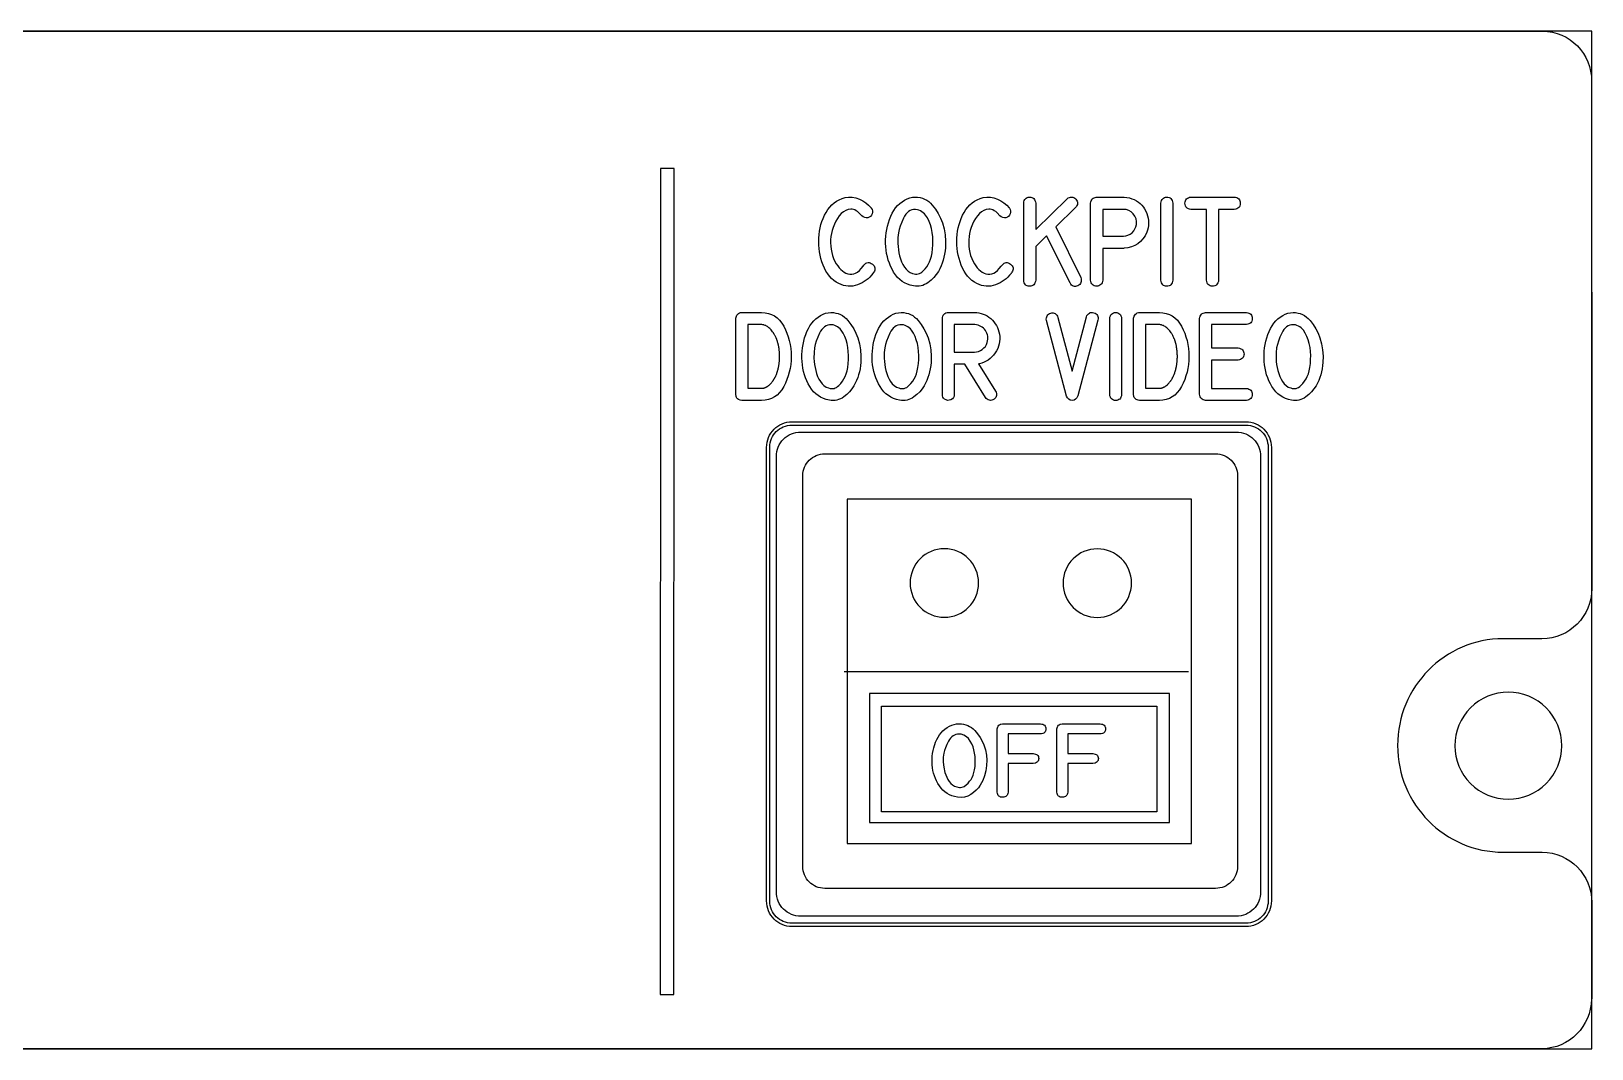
# Model space of a CAD drawing. Extents: x 214 to 359, y 623 to 671.
# Drawn here: x 286.9 to 359.4, y 623.4 to 670.7 of the extents above; entities that cross this region are included whole.
import ezdxf

# ---------------------------------------------------------------- set-up
doc = ezdxf.new("R2010")
doc.units = 0
for name, color, linetype in [('_BACKPANEL', 5, 'CONTINUOUS'), ('_ENGRAVING', 105, 'CONTINUOUS'), ('_LABELS', 30, 'CONTINUOUS'), ('_TOPLAYER', 1, 'CONTINUOUS')]:
    doc.layers.add(name, color=color, linetype=linetype)

msp = doc.modelspace()

# ---------------------------------------------------------------- linework, layer by layer
at = {"layer": '_BACKPANEL'}
for points in [[(214.375, 670.7), (214.375, 665.972), (214.375, 656.515), (214.375, 637.602), (214.375, 632.874), (214.375, 623.417), (359.375, 623.417), (359.375, 632.874), (359.375, 637.602), (359.375, 656.515), (359.375, 665.972), (359.375, 670.7)], [(322.215, 652.401), (343.311, 652.401), (343.416, 652.395), (343.518, 652.38), (343.617, 652.355), (343.711, 652.32), (343.801, 652.277), (343.886, 652.226), (343.965, 652.167), (344.038, 652.1), (344.104, 652.027), (344.163, 651.948), (344.214, 651.864), (344.258, 651.774), (344.292, 651.679), (344.317, 651.581), (344.333, 651.479), (344.338, 651.373), (344.338, 630.278), (344.333, 630.173), (344.317, 630.071), (344.292, 629.972), (344.258, 629.877), (344.214, 629.788), (344.163, 629.703), (344.104, 629.624), (344.038, 629.551), (343.965, 629.485), (343.886, 629.426), (343.801, 629.374), (343.711, 629.331), (343.617, 629.297), (343.518, 629.271), (343.416, 629.256), (343.311, 629.251), (322.215, 629.251), (322.11, 629.256), (322.008, 629.271), (321.909, 629.297), (321.815, 629.331), (321.725, 629.374), (321.64, 629.426), (321.561, 629.485), (321.488, 629.551), (321.422, 629.624), (321.363, 629.703), (321.312, 629.788), (321.268, 629.877), (321.234, 629.972), (321.209, 630.071), (321.193, 630.173), (321.188, 630.278), (321.188, 651.373), (321.193, 651.479), (321.209, 651.581), (321.234, 651.679), (321.268, 651.774), (321.312, 651.864), (321.363, 651.948), (321.422, 652.027), (321.488, 652.1), (321.561, 652.167), (321.64, 652.226), (321.725, 652.277), (321.815, 652.32), (321.909, 652.355), (322.008, 652.38), (322.11, 652.395)]]:
    msp.add_lwpolyline(points, close=True, dxfattribs=at)
msp.add_lwpolyline([(355.5, 635.012, 0.414214), (357.988, 637.5, 0.414214), (355.5, 639.988, 0.414214), (353.012, 637.5, 0.414214)], format="xyb", close=True, dxfattribs=at)
at = {"layer": '_ENGRAVING'}
for points in [[(316.102, 664.316), (316.091, 625.934), (316.728, 625.934), (316.739, 664.316)], [(326.013, 659.5), (325.995, 659.474), (325.985, 659.459), (325.977, 659.447), (325.906, 659.357), (325.83, 659.274), (325.749, 659.197), (325.663, 659.127), (325.571, 659.064), (325.474, 659.008), (325.372, 658.958), (325.264, 658.915), (325.154, 658.881), (325.044, 658.859), (324.935, 658.849), (324.826, 658.85), (324.717, 658.863), (324.609, 658.888), (324.501, 658.924), (324.394, 658.972), (324.274, 659.041), (324.162, 659.121), (324.058, 659.211), (323.963, 659.313), (323.875, 659.426), (323.796, 659.549), (323.726, 659.684), (323.663, 659.829), (323.609, 659.981), (323.563, 660.134), (323.526, 660.289), (323.497, 660.445), (323.476, 660.603), (323.463, 660.762), (323.459, 660.923), (323.463, 661.085), (323.475, 661.247), (323.496, 661.405), (323.526, 661.559), (323.564, 661.711), (323.61, 661.859), (323.665, 662.003), (323.728, 662.145), (323.8, 662.283), (323.881, 662.413), (323.97, 662.53), (324.067, 662.635), (324.173, 662.726), (324.288, 662.805), (324.411, 662.872), (324.543, 662.925), (324.684, 662.966), (324.85, 662.991), (325.016, 662.989), (325.182, 662.958), (325.348, 662.9), (325.506, 662.821), (325.65, 662.727), (325.778, 662.618), (325.892, 662.495), (325.902, 662.481), (325.938, 662.419), (325.957, 662.354), (325.957, 662.286), (325.939, 662.215), (325.907, 662.15), (325.863, 662.098), (325.809, 662.059), (325.743, 662.034), (325.668, 662.025), (325.596, 662.037), (325.527, 662.071), (325.461, 662.127), (325.33, 662.264), (325.265, 662.318), (325.2, 662.361), (325.137, 662.393), (325.074, 662.416), (325.011, 662.428), (324.95, 662.43), (324.83, 662.413), (324.716, 662.373), (324.61, 662.31), (324.509, 662.224), (324.416, 662.12), (324.331, 662.003), (324.254, 661.872), (324.186, 661.727), (324.128, 661.578), (324.082, 661.433), (324.048, 661.294), (324.027, 661.159), (324.014, 661.011), (324.011, 660.863), (324.018, 660.715), (324.034, 660.566), (324.061, 660.419), (324.1, 660.277), (324.151, 660.139), (324.214, 660.005), (324.275, 659.895), (324.34, 659.796), (324.41, 659.708), (324.483, 659.63), (324.56, 659.564), (324.64, 659.508), (324.725, 659.463), (324.814, 659.428), (324.904, 659.408), (324.994, 659.407), (325.083, 659.423), (325.171, 659.458), (325.26, 659.511), (325.347, 659.583), (325.434, 659.673), (325.521, 659.781), (325.558, 659.833), (325.605, 659.88), (325.653, 659.915), (325.701, 659.938), (325.75, 659.949), (325.8, 659.949), (325.85, 659.937), (325.901, 659.913), (325.952, 659.877), (325.998, 659.834), (326.034, 659.791), (326.058, 659.746), (326.071, 659.699), (326.073, 659.651), (326.064, 659.602), (326.044, 659.552)], [(329.204, 661.802), (329.281, 661.519), (329.33, 661.231), (329.35, 660.938), (329.342, 660.64), (329.327, 660.491), (329.305, 660.345), (329.275, 660.203), (329.238, 660.064), (329.194, 659.928), (329.143, 659.795), (329.084, 659.666), (329.017, 659.54), (328.921, 659.392), (328.809, 659.254), (328.68, 659.129), (328.536, 659.015), (328.458, 658.965), (328.379, 658.924), (328.297, 658.892), (328.214, 658.869), (328.129, 658.854), (328.042, 658.849), (327.952, 658.852), (327.861, 658.863), (327.715, 658.897), (327.578, 658.943), (327.45, 659.003), (327.331, 659.077), (327.22, 659.163), (327.118, 659.263), (327.025, 659.376), (326.941, 659.502), (326.865, 659.637), (326.798, 659.775), (326.74, 659.917), (326.69, 660.063), (326.648, 660.213), (326.615, 660.367), (326.591, 660.524), (326.575, 660.685), (326.567, 660.848), (326.568, 661.009), (326.577, 661.169), (326.595, 661.329), (326.62, 661.487), (326.655, 661.644), (326.697, 661.8), (326.747, 661.955), (326.806, 662.105), (326.873, 662.243), (326.949, 662.372), (327.032, 662.489), (327.123, 662.597), (327.223, 662.693), (327.331, 662.779), (327.447, 662.855), (327.565, 662.915), (327.686, 662.958), (327.81, 662.983), (327.937, 662.992), (328.056, 662.986), (328.169, 662.969), (328.277, 662.939), (328.38, 662.898), (328.477, 662.846), (328.568, 662.781), (328.654, 662.705), (328.734, 662.617), (328.879, 662.426), (329.006, 662.226), (329.114, 662.018)], [(332.429, 659.5), (332.411, 659.474), (332.401, 659.459), (332.393, 659.447), (332.323, 659.357), (332.247, 659.274), (332.166, 659.197), (332.079, 659.127), (331.987, 659.064), (331.89, 659.008), (331.788, 658.958), (331.68, 658.915), (331.57, 658.881), (331.46, 658.859), (331.351, 658.849), (331.242, 658.85), (331.134, 658.863), (331.025, 658.888), (330.918, 658.924), (330.81, 658.972), (330.69, 659.041), (330.578, 659.121), (330.474, 659.211), (330.379, 659.313), (330.292, 659.426), (330.213, 659.549), (330.142, 659.684), (330.08, 659.829), (330.025, 659.981), (329.98, 660.134), (329.942, 660.289), (329.913, 660.445), (329.892, 660.603), (329.879, 660.762), (329.875, 660.923), (329.879, 661.085), (329.892, 661.247), (329.913, 661.405), (329.942, 661.559), (329.98, 661.711), (330.026, 661.859), (330.081, 662.003), (330.145, 662.145), (330.216, 662.283), (330.297, 662.413), (330.386, 662.53), (330.483, 662.635), (330.59, 662.726), (330.704, 662.805), (330.828, 662.872), (330.96, 662.925), (331.1, 662.966), (331.267, 662.991), (331.433, 662.989), (331.599, 662.958), (331.764, 662.9), (331.923, 662.821), (332.066, 662.727), (332.194, 662.618), (332.308, 662.495), (332.318, 662.481), (332.354, 662.419), (332.373, 662.354), (332.373, 662.286), (332.356, 662.215), (332.323, 662.15), (332.28, 662.098), (332.225, 662.059), (332.159, 662.034), (332.084, 662.025), (332.012, 662.037), (331.943, 662.071), (331.878, 662.127), (331.746, 662.264), (331.681, 662.318), (331.617, 662.361), (331.553, 662.393), (331.49, 662.416), (331.428, 662.428), (331.366, 662.43), (331.246, 662.413), (331.133, 662.373), (331.026, 662.31), (330.925, 662.224), (330.832, 662.12), (330.747, 662.003), (330.671, 661.872), (330.602, 661.727), (330.544, 661.578), (330.498, 661.433), (330.465, 661.294), (330.444, 661.159), (330.431, 661.011), (330.427, 660.863), (330.434, 660.715), (330.45, 660.566), (330.478, 660.419), (330.517, 660.277), (330.567, 660.139), (330.63, 660.005), (330.691, 659.895), (330.757, 659.796), (330.826, 659.708), (330.899, 659.63), (330.976, 659.564), (331.057, 659.508), (331.141, 659.463), (331.23, 659.428), (331.32, 659.408), (331.41, 659.407), (331.499, 659.423), (331.588, 659.458), (331.676, 659.511), (331.763, 659.583), (331.85, 659.673), (331.937, 659.781), (331.975, 659.833), (332.022, 659.88), (332.069, 659.915), (332.117, 659.938), (332.166, 659.949), (332.216, 659.949), (332.266, 659.937), (332.317, 659.913), (332.368, 659.877), (332.415, 659.834), (332.45, 659.791), (332.474, 659.746), (332.487, 659.699), (332.489, 659.651), (332.48, 659.602), (332.46, 659.552)], [(334.997, 662.915), (335.053, 662.952), (335.107, 662.977), (335.16, 662.991), (335.211, 662.994), (335.26, 662.986), (335.308, 662.967), (335.354, 662.937), (335.398, 662.896), (335.436, 662.849), (335.463, 662.801), (335.478, 662.753), (335.483, 662.704), (335.476, 662.655), (335.458, 662.605), (335.429, 662.554), (335.388, 662.503), (334.47, 661.604), (335.634, 659.263), (335.65, 659.195), (335.657, 659.132), (335.654, 659.075), (335.641, 659.023), (335.619, 658.977), (335.587, 658.936), (335.546, 658.901), (335.495, 658.871), (335.441, 658.85), (335.389, 658.84), (335.34, 658.84), (335.294, 658.852), (335.25, 658.874), (335.209, 658.907), (335.17, 658.952), (335.134, 659.007), (334.047, 661.191), (333.542, 660.694), (333.542, 659.132), (333.527, 659.065), (333.507, 659.008), (333.48, 658.959), (333.447, 658.919), (333.407, 658.888), (333.361, 658.867), (333.309, 658.854), (333.25, 658.85), (333.192, 658.855), (333.14, 658.869), (333.096, 658.891), (333.059, 658.922), (333.029, 658.962), (333.006, 659.01), (332.991, 659.067), (332.982, 659.132), (332.982, 662.705), (332.991, 662.771), (333.006, 662.828), (333.029, 662.877), (333.059, 662.917), (333.096, 662.948), (333.14, 662.971), (333.192, 662.985), (333.25, 662.991), (333.309, 662.988), (333.361, 662.975), (333.407, 662.953), (333.447, 662.922), (333.48, 662.882), (333.507, 662.832), (333.527, 662.773), (333.542, 662.705), (333.542, 661.486)], [(337.615, 662.992), (337.653, 662.992), (337.778, 662.978), (337.897, 662.954), (338.012, 662.919), (338.121, 662.875), (338.22, 662.822), (338.311, 662.761), (338.395, 662.692), (338.472, 662.616), (338.541, 662.531), (338.602, 662.439), (338.656, 662.338), (338.702, 662.23), (338.74, 662.118), (338.766, 662.007), (338.782, 661.897), (338.787, 661.787), (338.781, 661.678), (338.764, 661.57), (338.737, 661.462), (338.698, 661.355), (338.62, 661.196), (338.524, 661.054), (338.411, 660.931), (338.282, 660.827), (338.139, 660.742), (337.987, 660.678), (337.825, 660.635), (337.653, 660.613), (337.615, 660.611), (336.652, 660.611), (336.652, 659.138), (336.639, 659.071), (336.621, 659.013), (336.595, 658.965), (336.563, 658.924), (336.525, 658.893), (336.48, 658.871), (336.428, 658.858), (336.37, 658.853), (336.312, 658.858), (336.26, 658.871), (336.215, 658.893), (336.177, 658.924), (336.145, 658.965), (336.12, 659.013), (336.102, 659.071), (336.09, 659.138), (336.09, 662.709), (336.101, 662.768), (336.118, 662.821), (336.141, 662.866), (336.171, 662.905), (336.206, 662.937), (336.249, 662.962), (336.297, 662.981), (336.352, 662.992), (336.37, 662.992)], [(339.912, 659.132), (339.898, 659.065), (339.878, 659.007), (339.852, 658.959), (339.82, 658.919), (339.781, 658.888), (339.737, 658.866), (339.686, 658.852), (339.63, 658.848), (339.573, 658.853), (339.522, 658.866), (339.478, 658.889), (339.44, 658.92), (339.408, 658.96), (339.382, 659.008), (339.362, 659.066), (339.349, 659.132), (339.349, 662.705), (339.362, 662.772), (339.382, 662.83), (339.408, 662.879), (339.44, 662.919), (339.478, 662.95), (339.522, 662.973), (339.573, 662.986), (339.63, 662.991), (339.686, 662.987), (339.737, 662.974), (339.781, 662.951), (339.82, 662.92), (339.852, 662.88), (339.878, 662.831), (339.898, 662.772), (339.912, 662.705)], [(341.481, 659.136), (341.481, 662.422), (340.753, 662.422), (340.688, 662.431), (340.632, 662.448), (340.584, 662.473), (340.545, 662.504), (340.515, 662.544), (340.493, 662.59), (340.481, 662.644), (340.476, 662.706), (340.481, 662.768), (340.494, 662.822), (340.516, 662.869), (340.546, 662.908), (340.585, 662.94), (340.632, 662.965), (340.689, 662.982), (340.753, 662.992), (342.766, 662.992), (342.83, 662.983), (342.886, 662.966), (342.933, 662.941), (342.972, 662.909), (343.002, 662.87), (343.023, 662.823), (343.036, 662.768), (343.041, 662.706), (343.037, 662.644), (343.024, 662.589), (343.003, 662.543), (342.973, 662.503), (342.934, 662.472), (342.887, 662.447), (342.831, 662.431), (342.766, 662.422), (342.04, 662.422), (342.04, 659.136), (342.026, 659.069), (342.005, 659.011), (341.978, 658.962), (341.944, 658.922), (341.905, 658.891), (341.859, 658.869), (341.806, 658.857), (341.748, 658.853), (341.69, 658.858), (341.639, 658.872), (341.595, 658.895), (341.558, 658.926), (341.528, 658.966), (341.505, 659.014), (341.49, 659.071)], [(327.952, 662.418), (327.864, 662.412), (327.781, 662.393), (327.704, 662.362), (327.632, 662.318), (327.566, 662.262), (327.505, 662.193), (327.45, 662.112), (327.4, 662.018), (327.315, 661.825), (327.247, 661.647), (327.196, 661.484), (327.163, 661.335), (327.137, 661.107), (327.135, 660.836), (327.144, 660.69), (327.161, 660.544), (327.186, 660.4), (327.219, 660.257), (327.26, 660.117), (327.31, 659.985), (327.37, 659.86), (327.439, 659.741), (327.518, 659.636), (327.608, 659.551), (327.71, 659.484), (327.823, 659.437), (327.892, 659.42), (327.958, 659.411), (328.021, 659.411), (328.082, 659.421), (328.141, 659.439), (328.197, 659.467), (328.251, 659.504), (328.302, 659.549), (328.397, 659.652), (328.479, 659.757), (328.549, 659.865), (328.607, 659.977), (328.655, 660.102), (328.695, 660.246), (328.727, 660.407), (328.751, 660.587), (328.764, 660.776), (328.766, 660.965), (328.755, 661.153), (328.733, 661.342), (328.698, 661.526), (328.649, 661.7), (328.587, 661.865), (328.512, 662.021), (328.421, 662.158), (328.369, 662.217), (328.312, 662.268), (328.252, 662.313), (328.187, 662.351), (328.117, 662.382), (328.044, 662.406)], [(337.615, 662.422), (336.652, 662.422), (336.652, 661.183), (337.615, 661.183), (337.725, 661.193), (337.828, 661.222), (337.925, 661.27), (338.015, 661.337), (338.093, 661.419), (338.153, 661.51), (338.195, 661.611), (338.218, 661.721), (338.223, 661.856), (338.2, 661.983), (338.149, 662.101), (338.072, 662.211), (337.975, 662.303), (337.866, 662.369), (337.747, 662.409)], [(319.884, 657.628), (320.806, 657.628), (320.972, 657.619), (321.128, 657.589), (321.272, 657.539), (321.406, 657.469), (321.53, 657.379), (321.642, 657.27), (321.744, 657.14), (321.835, 656.991), (321.915, 656.829), (321.985, 656.664), (322.043, 656.494), (322.092, 656.321), (322.129, 656.143), (322.156, 655.962), (322.172, 655.777), (322.177, 655.587), (322.172, 655.398), (322.156, 655.212), (322.129, 655.031), (322.091, 654.854), (322.043, 654.68), (321.984, 654.511), (321.914, 654.345), (321.834, 654.184), (321.743, 654.034), (321.641, 653.905), (321.528, 653.795), (321.405, 653.705), (321.271, 653.636), (321.127, 653.586), (320.972, 653.556), (320.806, 653.546), (319.884, 653.546), (319.888, 653.546), (319.884, 653.546), (319.814, 653.558), (319.725, 653.593), (319.69, 653.619), (319.662, 653.651), (319.64, 653.687), (319.624, 653.729), (319.612, 653.829), (319.61, 653.829), (319.612, 657.349), (319.61, 657.365), (319.618, 657.418), (319.635, 657.467), (319.66, 657.511), (319.695, 657.552), (319.737, 657.585), (319.783, 657.609), (319.832, 657.624), (319.886, 657.628)], [(325.278, 656.454), (325.354, 656.176), (325.402, 655.892), (325.422, 655.602), (325.414, 655.308), (325.399, 655.161), (325.378, 655.018), (325.348, 654.877), (325.312, 654.74), (325.269, 654.606), (325.218, 654.475), (325.16, 654.348), (325.094, 654.224), (324.999, 654.077), (324.888, 653.942), (324.761, 653.818), (324.619, 653.705), (324.542, 653.656), (324.464, 653.616), (324.384, 653.584), (324.302, 653.561), (324.218, 653.547), (324.132, 653.541), (324.044, 653.544), (323.954, 653.556), (323.81, 653.589), (323.675, 653.635), (323.548, 653.694), (323.43, 653.766), (323.321, 653.851), (323.221, 653.95), (323.129, 654.061), (323.046, 654.186), (322.971, 654.319), (322.905, 654.455), (322.847, 654.596), (322.798, 654.74), (322.757, 654.887), (322.725, 655.039), (322.701, 655.194), (322.685, 655.353), (322.677, 655.513), (322.678, 655.672), (322.687, 655.83), (322.704, 655.988), (322.73, 656.144), (322.763, 656.299), (322.805, 656.453), (322.855, 656.606), (322.913, 656.753), (322.979, 656.89), (323.053, 657.017), (323.136, 657.133), (323.226, 657.238), (323.324, 657.334), (323.43, 657.418), (323.545, 657.493), (323.661, 657.552), (323.781, 657.595), (323.903, 657.62), (324.028, 657.628), (324.146, 657.623), (324.258, 657.605), (324.364, 657.576), (324.465, 657.536), (324.561, 657.484), (324.651, 657.42), (324.735, 657.345), (324.814, 657.259), (324.958, 657.07), (325.083, 656.873), (325.19, 656.668)], [(328.541, 656.454), (328.617, 656.176), (328.665, 655.892), (328.685, 655.602), (328.677, 655.308), (328.663, 655.161), (328.641, 655.018), (328.612, 654.877), (328.575, 654.74), (328.532, 654.606), (328.481, 654.475), (328.423, 654.348), (328.358, 654.224), (328.263, 654.077), (328.152, 653.942), (328.025, 653.818), (327.882, 653.705), (327.806, 653.656), (327.728, 653.616), (327.647, 653.584), (327.565, 653.561), (327.481, 653.547), (327.395, 653.541), (327.307, 653.544), (327.217, 653.556), (327.073, 653.589), (326.938, 653.635), (326.811, 653.694), (326.694, 653.766), (326.584, 653.851), (326.484, 653.95), (326.392, 654.061), (326.309, 654.186), (326.235, 654.319), (326.168, 654.455), (326.111, 654.596), (326.061, 654.74), (326.021, 654.887), (325.988, 655.039), (325.964, 655.194), (325.948, 655.353), (325.941, 655.513), (325.942, 655.672), (325.951, 655.83), (325.968, 655.988), (325.993, 656.144), (326.027, 656.299), (326.068, 656.453), (326.118, 656.606), (326.176, 656.753), (326.243, 656.89), (326.317, 657.017), (326.399, 657.133), (326.489, 657.238), (326.587, 657.334), (326.694, 657.418), (326.808, 657.493), (326.925, 657.552), (327.044, 657.595), (327.166, 657.62), (327.291, 657.628), (327.409, 657.623), (327.521, 657.605), (327.627, 657.576), (327.729, 657.536), (327.824, 657.484), (327.914, 657.42), (327.999, 657.345), (328.078, 657.259), (328.221, 657.07), (328.346, 656.873), (328.453, 656.668)], [(331.674, 653.978), (331.7, 653.923), (331.716, 653.87), (331.723, 653.82), (331.719, 653.771), (331.705, 653.725), (331.681, 653.681), (331.647, 653.639), (331.603, 653.6), (331.555, 653.571), (331.502, 653.554), (331.446, 653.548), (331.387, 653.554), (331.33, 653.57), (331.281, 653.596), (331.241, 653.632), (331.208, 653.677), (330.244, 655.23), (329.754, 655.23), (329.754, 653.827), (329.745, 653.746), (329.716, 653.678), (329.668, 653.621), (329.6, 653.577), (329.524, 653.55), (329.45, 653.546), (329.379, 653.564), (329.31, 653.606), (329.263, 653.65), (329.23, 653.702), (329.209, 653.761), (329.203, 653.827), (329.203, 657.349), (329.208, 657.405), (329.223, 657.457), (329.247, 657.504), (329.282, 657.547), (329.324, 657.583), (329.37, 657.608), (329.421, 657.623), (329.477, 657.628), (330.692, 657.628), (330.799, 657.624), (330.903, 657.611), (331.004, 657.589), (331.101, 657.557), (331.194, 657.518), (331.284, 657.469), (331.37, 657.411), (331.453, 657.344), (331.53, 657.271), (331.599, 657.193), (331.66, 657.11), (331.714, 657.022), (331.761, 656.93), (331.799, 656.833), (331.83, 656.731), (331.854, 656.624), (331.869, 656.508), (331.872, 656.393), (331.865, 656.281), (331.846, 656.171), (331.816, 656.062), (331.775, 655.955), (331.723, 655.851), (331.659, 655.748), (331.587, 655.651), (331.509, 655.564), (331.426, 655.487), (331.337, 655.42), (331.242, 655.363), (331.142, 655.316), (331.036, 655.279), (330.924, 655.252), (330.887, 655.246)], [(334.039, 657.252), (334.034, 657.319), (334.038, 657.38), (334.05, 657.433), (334.07, 657.48), (334.099, 657.52), (334.137, 657.553), (334.183, 657.579), (334.238, 657.599), (334.295, 657.609), (334.347, 657.61), (334.396, 657.6), (334.44, 657.58), (334.479, 657.55), (334.515, 657.509), (334.546, 657.458), (334.573, 657.397), (335.233, 654.909), (335.896, 657.421), (335.923, 657.483), (335.955, 657.534), (335.991, 657.575), (336.032, 657.605), (336.077, 657.624), (336.127, 657.633), (336.181, 657.63), (336.24, 657.618), (336.297, 657.596), (336.344, 657.569), (336.381, 657.535), (336.409, 657.496), (336.428, 657.45), (336.438, 657.398), (336.438, 657.34), (336.428, 657.276), (335.497, 653.753), (335.451, 653.663), (335.392, 653.599), (335.32, 653.56), (335.235, 653.547), (335.149, 653.559), (335.076, 653.596), (335.015, 653.658), (334.967, 653.745)], [(337.533, 653.821), (337.52, 653.755), (337.5, 653.698), (337.474, 653.65), (337.442, 653.61), (337.404, 653.58), (337.36, 653.558), (337.311, 653.545), (337.255, 653.541), (337.199, 653.545), (337.149, 653.559), (337.105, 653.581), (337.068, 653.611), (337.036, 653.651), (337.011, 653.699), (336.991, 653.756), (336.978, 653.821), (336.978, 657.345), (336.991, 657.411), (337.011, 657.468), (337.036, 657.517), (337.068, 657.556), (337.105, 657.587), (337.149, 657.609), (337.199, 657.623), (337.255, 657.627), (337.311, 657.623), (337.36, 657.61), (337.404, 657.588), (337.442, 657.557), (337.474, 657.518), (337.5, 657.469), (337.52, 657.412), (337.533, 657.345)], [(338.363, 657.628), (339.284, 657.628), (339.451, 657.619), (339.606, 657.589), (339.751, 657.539), (339.885, 657.469), (340.008, 657.379), (340.121, 657.27), (340.223, 657.14), (340.314, 656.991), (340.394, 656.829), (340.463, 656.664), (340.522, 656.494), (340.57, 656.321), (340.608, 656.143), (340.635, 655.962), (340.651, 655.777), (340.656, 655.587), (340.651, 655.398), (340.634, 655.212), (340.608, 655.031), (340.57, 654.854), (340.522, 654.68), (340.463, 654.511), (340.393, 654.345), (340.313, 654.184), (340.221, 654.034), (340.12, 653.905), (340.007, 653.795), (339.884, 653.705), (339.75, 653.636), (339.606, 653.586), (339.45, 653.556), (339.284, 653.546), (338.363, 653.546), (338.367, 653.546), (338.363, 653.546), (338.293, 653.558), (338.204, 653.593), (338.169, 653.619), (338.14, 653.651), (338.118, 653.687), (338.103, 653.729), (338.091, 653.829), (338.089, 653.829), (338.091, 657.349), (338.089, 657.365), (338.097, 657.418), (338.113, 657.467), (338.139, 657.511), (338.174, 657.552), (338.216, 657.585), (338.261, 657.609), (338.311, 657.624), (338.365, 657.628)], [(343.326, 657.072), (341.705, 657.072), (341.705, 655.982), (342.941, 655.982), (343.006, 655.968), (343.063, 655.948), (343.11, 655.922), (343.149, 655.89), (343.179, 655.851), (343.201, 655.806), (343.214, 655.755), (343.218, 655.698), (343.213, 655.64), (343.2, 655.589), (343.179, 655.545), (343.148, 655.506), (343.109, 655.474), (343.062, 655.448), (343.006, 655.429), (342.941, 655.416), (341.705, 655.416), (341.705, 654.106), (343.326, 654.106), (343.391, 654.092), (343.447, 654.073), (343.495, 654.047), (343.533, 654.015), (343.564, 653.977), (343.585, 653.932), (343.598, 653.882), (343.602, 653.825), (343.598, 653.768), (343.585, 653.718), (343.564, 653.674), (343.533, 653.636), (343.495, 653.604), (343.447, 653.578), (343.391, 653.559), (343.326, 653.546), (341.433, 653.546), (341.375, 653.557), (341.324, 653.575), (341.279, 653.601), (341.241, 653.633), (341.209, 653.671), (341.185, 653.717), (341.166, 653.77), (341.155, 653.829), (341.155, 657.349), (341.167, 657.411), (341.186, 657.466), (341.211, 657.512), (341.243, 657.551), (341.281, 657.582), (341.325, 657.605), (341.376, 657.621), (341.433, 657.628), (343.326, 657.628), (343.391, 657.619), (343.447, 657.603), (343.494, 657.579), (343.533, 657.548), (343.563, 657.509), (343.585, 657.463), (343.597, 657.409), (343.601, 657.348), (343.597, 657.288), (343.584, 657.234), (343.562, 657.189), (343.532, 657.15), (343.494, 657.12), (343.446, 657.096), (343.391, 657.081)], [(346.748, 656.454), (346.824, 656.176), (346.872, 655.892), (346.892, 655.602), (346.884, 655.308), (346.87, 655.161), (346.848, 655.018), (346.819, 654.877), (346.782, 654.74), (346.739, 654.606), (346.688, 654.475), (346.63, 654.348), (346.564, 654.224), (346.469, 654.077), (346.358, 653.942), (346.232, 653.818), (346.089, 653.705), (346.013, 653.656), (345.934, 653.616), (345.854, 653.584), (345.772, 653.561), (345.688, 653.547), (345.602, 653.541), (345.514, 653.544), (345.424, 653.556), (345.28, 653.589), (345.145, 653.635), (345.018, 653.694), (344.9, 653.766), (344.791, 653.851), (344.691, 653.95), (344.599, 654.061), (344.516, 654.186), (344.441, 654.319), (344.375, 654.455), (344.318, 654.596), (344.268, 654.74), (344.227, 654.887), (344.195, 655.039), (344.171, 655.194), (344.155, 655.353), (344.148, 655.513), (344.148, 655.672), (344.157, 655.83), (344.175, 655.988), (344.2, 656.144), (344.234, 656.299), (344.275, 656.453), (344.325, 656.606), (344.383, 656.753), (344.449, 656.89), (344.524, 657.017), (344.606, 657.133), (344.696, 657.238), (344.794, 657.334), (344.901, 657.418), (345.015, 657.493), (345.132, 657.552), (345.251, 657.595), (345.373, 657.62), (345.498, 657.628), (345.616, 657.623), (345.728, 657.605), (345.834, 657.576), (345.935, 657.536), (346.031, 657.484), (346.121, 657.42), (346.206, 657.345), (346.285, 657.259), (346.428, 657.07), (346.553, 656.873), (346.66, 656.668)], [(320.806, 654.108), (320.814, 654.108), (320.823, 654.108), (320.83, 654.109), (320.839, 654.11), (320.848, 654.111), (320.859, 654.112), (320.866, 654.113), (320.876, 654.114), (320.884, 654.115), (320.894, 654.116), (320.909, 654.12), (320.917, 654.123), (320.927, 654.128), (320.936, 654.129), (320.947, 654.132), (320.954, 654.134), (320.964, 654.138), (320.982, 654.146), (321.001, 654.154), (321.009, 654.157), (321.019, 654.162), (321.035, 654.172), (321.054, 654.182), (321.062, 654.187), (321.072, 654.194), (321.089, 654.206), (321.098, 654.211), (321.109, 654.218), (321.117, 654.224), (321.127, 654.232), (321.134, 654.237), (321.144, 654.244), (321.164, 654.26), (321.179, 654.275), (321.187, 654.283), (321.197, 654.293), (321.205, 654.301), (321.215, 654.311), (321.232, 654.327), (321.24, 654.335), (321.25, 654.345), (321.258, 654.354), (321.267, 654.365), (321.283, 654.385), (321.301, 654.407), (321.316, 654.429), (321.324, 654.44), (321.334, 654.451), (321.341, 654.463), (321.35, 654.475), (321.356, 654.488), (321.365, 654.501), (321.381, 654.525), (321.388, 654.538), (321.397, 654.551), (321.403, 654.564), (321.412, 654.576), (321.424, 654.602), (321.431, 654.616), (321.44, 654.632), (321.446, 654.645), (321.455, 654.66), (321.46, 654.674), (321.467, 654.69), (321.481, 654.72), (321.494, 654.752), (321.499, 654.767), (321.506, 654.784), (321.511, 654.8), (321.518, 654.818), (321.528, 654.85), (321.533, 654.866), (321.539, 654.883), (321.549, 654.917), (321.561, 654.951), (321.564, 654.968), (321.569, 654.987), (321.573, 655.004), (321.578, 655.023), (321.581, 655.038), (321.586, 655.057), (321.592, 655.095), (321.595, 655.112), (321.6, 655.131), (321.602, 655.148), (321.606, 655.167), (321.612, 655.204), (321.615, 655.222), (321.62, 655.242), (321.623, 655.28), (321.624, 655.297), (321.627, 655.318), (321.631, 655.356), (321.633, 655.394), (321.635, 655.434), (321.637, 655.472), (321.638, 655.49), (321.641, 655.511), (321.642, 655.528), (321.643, 655.549), (321.643, 655.567), (321.643, 655.587), (321.643, 655.606), (321.643, 655.625), (321.642, 655.644), (321.641, 655.665), (321.641, 655.683), (321.641, 655.703), (321.637, 655.743), (321.635, 655.779), (321.631, 655.82), (321.629, 655.856), (321.625, 655.894), (321.623, 655.912), (321.622, 655.932), (321.614, 655.97), (321.61, 655.987), (321.608, 656.006), (321.602, 656.044), (321.596, 656.082), (321.586, 656.117), (321.58, 656.151), (321.575, 656.168), (321.571, 656.187), (321.565, 656.204), (321.561, 656.223), (321.551, 656.257), (321.541, 656.291), (321.534, 656.306), (321.53, 656.323), (321.518, 656.357), (321.506, 656.389), (321.499, 656.404), (321.494, 656.42), (321.487, 656.434), (321.481, 656.45), (321.467, 656.48), (321.455, 656.508), (321.442, 656.538), (321.434, 656.551), (321.428, 656.564), (321.412, 656.592), (321.397, 656.618), (321.388, 656.631), (321.381, 656.644), (321.365, 656.668), (321.357, 656.68), (321.352, 656.692), (321.318, 656.737), (321.287, 656.781), (321.252, 656.821), (321.217, 656.859), (321.183, 656.893), (321.146, 656.923), (321.109, 656.953), (321.072, 656.979), (321.037, 657.001), (321.001, 657.018), (320.964, 657.032), (320.927, 657.046), (320.909, 657.051), (320.894, 657.058), (320.859, 657.064), (320.823, 657.066), (320.814, 657.066), (320.806, 657.066), (320.16, 657.066), (320.16, 654.108)], [(324.044, 657.062), (323.956, 657.056), (323.875, 657.038), (323.798, 657.007), (323.727, 656.964), (323.662, 656.908), (323.602, 656.84), (323.548, 656.76), (323.499, 656.668), (323.415, 656.478), (323.348, 656.302), (323.298, 656.141), (323.265, 655.994), (323.24, 655.769), (323.238, 655.501), (323.246, 655.357), (323.263, 655.214), (323.287, 655.072), (323.32, 654.93), (323.36, 654.793), (323.41, 654.662), (323.469, 654.539), (323.537, 654.422), (323.615, 654.318), (323.704, 654.234), (323.805, 654.168), (323.916, 654.122), (323.984, 654.105), (324.049, 654.096), (324.111, 654.096), (324.172, 654.106), (324.229, 654.124), (324.285, 654.151), (324.338, 654.187), (324.389, 654.233), (324.482, 654.333), (324.563, 654.437), (324.632, 654.544), (324.689, 654.654), (324.737, 654.778), (324.777, 654.919), (324.808, 655.079), (324.831, 655.256), (324.844, 655.443), (324.846, 655.629), (324.835, 655.815), (324.813, 656.001), (324.779, 656.182), (324.731, 656.354), (324.67, 656.517), (324.595, 656.671), (324.506, 656.806), (324.454, 656.864), (324.399, 656.915), (324.339, 656.959), (324.275, 656.996), (324.206, 657.027), (324.134, 657.05)], [(327.307, 657.062), (327.22, 657.056), (327.138, 657.038), (327.062, 657.007), (326.991, 656.964), (326.925, 656.908), (326.865, 656.84), (326.811, 656.76), (326.762, 656.668), (326.678, 656.478), (326.611, 656.302), (326.561, 656.141), (326.528, 655.994), (326.503, 655.769), (326.501, 655.501), (326.51, 655.357), (326.526, 655.214), (326.551, 655.072), (326.583, 654.93), (326.624, 654.793), (326.674, 654.662), (326.732, 654.539), (326.8, 654.422), (326.878, 654.318), (326.968, 654.234), (327.068, 654.168), (327.18, 654.122), (327.247, 654.105), (327.312, 654.096), (327.375, 654.096), (327.435, 654.106), (327.493, 654.124), (327.548, 654.151), (327.601, 654.187), (327.652, 654.233), (327.745, 654.333), (327.827, 654.437), (327.896, 654.544), (327.953, 654.654), (328, 654.778), (328.04, 654.919), (328.071, 655.079), (328.094, 655.256), (328.108, 655.443), (328.109, 655.629), (328.099, 655.815), (328.077, 656.001), (328.042, 656.182), (327.994, 656.354), (327.933, 656.517), (327.859, 656.671), (327.769, 656.806), (327.718, 656.864), (327.662, 656.915), (327.602, 656.959), (327.538, 656.996), (327.47, 657.027), (327.397, 657.05)], [(330.692, 655.791), (330.789, 655.798), (330.884, 655.821), (330.974, 655.86), (331.06, 655.914), (331.138, 655.981), (331.202, 656.057), (331.252, 656.142), (331.288, 656.237), (331.307, 656.313), (331.318, 656.387), (331.32, 656.459), (331.313, 656.529), (331.299, 656.598), (331.275, 656.664), (331.244, 656.729), (331.204, 656.792), (331.158, 656.851), (331.108, 656.902), (331.053, 656.947), (330.995, 656.985), (330.932, 657.016), (330.865, 657.039), (330.794, 657.056), (330.719, 657.066), (329.754, 657.066), (329.754, 655.791)], [(339.284, 654.108), (339.292, 654.108), (339.302, 654.108), (339.309, 654.109), (339.318, 654.11), (339.327, 654.111), (339.337, 654.112), (339.345, 654.113), (339.355, 654.114), (339.363, 654.115), (339.373, 654.116), (339.388, 654.12), (339.396, 654.123), (339.406, 654.128), (339.415, 654.129), (339.425, 654.132), (339.433, 654.134), (339.443, 654.138), (339.461, 654.146), (339.48, 654.154), (339.488, 654.157), (339.498, 654.162), (339.513, 654.172), (339.533, 654.182), (339.541, 654.187), (339.551, 654.194), (339.568, 654.206), (339.577, 654.211), (339.588, 654.218), (339.596, 654.224), (339.605, 654.232), (339.613, 654.237), (339.623, 654.244), (339.643, 654.26), (339.658, 654.275), (339.666, 654.283), (339.676, 654.293), (339.684, 654.301), (339.693, 654.311), (339.711, 654.327), (339.719, 654.335), (339.729, 654.345), (339.736, 654.354), (339.746, 654.365), (339.762, 654.385), (339.779, 654.407), (339.795, 654.429), (339.803, 654.44), (339.813, 654.451), (339.82, 654.463), (339.828, 654.475), (339.835, 654.488), (339.844, 654.501), (339.86, 654.525), (339.867, 654.538), (339.875, 654.551), (339.882, 654.564), (339.891, 654.576), (339.903, 654.602), (339.91, 654.616), (339.918, 654.632), (339.925, 654.645), (339.934, 654.66), (339.939, 654.674), (339.946, 654.69), (339.959, 654.72), (339.973, 654.752), (339.978, 654.767), (339.985, 654.784), (339.99, 654.8), (339.997, 654.818), (340.006, 654.85), (340.011, 654.866), (340.018, 654.883), (340.028, 654.917), (340.04, 654.951), (340.043, 654.968), (340.047, 654.987), (340.051, 655.004), (340.057, 655.023), (340.06, 655.038), (340.065, 655.057), (340.071, 655.095), (340.074, 655.112), (340.079, 655.131), (340.081, 655.148), (340.085, 655.167), (340.091, 655.204), (340.093, 655.222), (340.098, 655.242), (340.102, 655.28), (340.103, 655.297), (340.106, 655.318), (340.11, 655.356), (340.112, 655.394), (340.114, 655.434), (340.116, 655.472), (340.117, 655.49), (340.12, 655.511), (340.121, 655.528), (340.122, 655.549), (340.122, 655.567), (340.122, 655.587), (340.122, 655.606), (340.122, 655.625), (340.121, 655.644), (340.12, 655.665), (340.12, 655.683), (340.12, 655.703), (340.116, 655.743), (340.114, 655.779), (340.11, 655.82), (340.108, 655.856), (340.104, 655.894), (340.101, 655.912), (340.1, 655.932), (340.092, 655.97), (340.089, 655.987), (340.087, 656.006), (340.081, 656.044), (340.075, 656.082), (340.065, 656.117), (340.059, 656.151), (340.053, 656.168), (340.049, 656.187), (340.044, 656.204), (340.04, 656.223), (340.03, 656.257), (340.02, 656.291), (340.013, 656.306), (340.008, 656.323), (339.997, 656.357), (339.985, 656.389), (339.978, 656.404), (339.973, 656.42), (339.965, 656.434), (339.959, 656.45), (339.946, 656.48), (339.934, 656.508), (339.92, 656.538), (339.912, 656.551), (339.907, 656.564), (339.891, 656.592), (339.875, 656.618), (339.867, 656.631), (339.86, 656.644), (339.844, 656.668), (339.836, 656.68), (339.83, 656.692), (339.797, 656.737), (339.766, 656.781), (339.731, 656.821), (339.695, 656.859), (339.662, 656.893), (339.625, 656.923), (339.588, 656.953), (339.551, 656.979), (339.515, 657.001), (339.48, 657.018), (339.443, 657.032), (339.406, 657.046), (339.388, 657.051), (339.373, 657.058), (339.337, 657.064), (339.302, 657.066), (339.292, 657.066), (339.284, 657.066), (338.639, 657.066), (338.639, 654.108)], [(345.514, 657.062), (345.427, 657.056), (345.345, 657.038), (345.268, 657.007), (345.198, 656.964), (345.132, 656.908), (345.072, 656.84), (345.018, 656.76), (344.969, 656.668), (344.885, 656.478), (344.818, 656.302), (344.768, 656.141), (344.735, 655.994), (344.71, 655.769), (344.708, 655.501), (344.717, 655.357), (344.733, 655.214), (344.758, 655.072), (344.79, 654.93), (344.831, 654.793), (344.88, 654.662), (344.939, 654.539), (345.007, 654.422), (345.085, 654.318), (345.174, 654.234), (345.275, 654.168), (345.387, 654.122), (345.454, 654.105), (345.519, 654.096), (345.581, 654.096), (345.642, 654.106), (345.7, 654.124), (345.755, 654.151), (345.808, 654.187), (345.859, 654.233), (345.952, 654.333), (346.033, 654.437), (346.102, 654.544), (346.159, 654.654), (346.207, 654.778), (346.247, 654.919), (346.278, 655.079), (346.301, 655.256), (346.314, 655.443), (346.316, 655.629), (346.306, 655.815), (346.284, 656.001), (346.249, 656.182), (346.201, 656.354), (346.14, 656.517), (346.065, 656.671), (345.976, 656.806), (345.924, 656.864), (345.869, 656.915), (345.809, 656.959), (345.745, 656.996), (345.676, 657.027), (345.604, 657.05)], [(322.225, 652.554), (343.301, 652.554), (343.423, 652.548), (343.541, 652.53), (343.655, 652.501), (343.765, 652.461), (343.869, 652.411), (343.967, 652.351), (344.059, 652.283), (344.143, 652.206), (344.22, 652.122), (344.288, 652.03), (344.348, 651.932), (344.398, 651.828), (344.438, 651.718), (344.467, 651.604), (344.485, 651.485), (344.491, 651.363), (344.491, 630.288), (344.485, 630.166), (344.467, 630.047), (344.438, 629.933), (344.398, 629.824), (344.348, 629.72), (344.288, 629.621), (344.22, 629.53), (344.143, 629.445), (344.059, 629.369), (343.967, 629.3), (343.869, 629.241), (343.765, 629.191), (343.655, 629.151), (343.541, 629.121), (343.423, 629.103), (343.301, 629.097), (322.225, 629.097), (322.103, 629.103), (321.985, 629.121), (321.87, 629.151), (321.761, 629.191), (321.657, 629.241), (321.559, 629.3), (321.467, 629.369), (321.383, 629.445), (321.306, 629.53), (321.237, 629.621), (321.178, 629.72), (321.128, 629.824), (321.088, 629.933), (321.059, 630.047), (321.041, 630.166), (321.035, 630.288), (321.035, 651.363), (321.041, 651.485), (321.059, 651.604), (321.088, 651.718), (321.128, 651.828), (321.178, 651.932), (321.237, 652.03), (321.306, 652.122), (321.383, 652.206), (321.467, 652.283), (321.559, 652.351), (321.657, 652.411), (321.761, 652.461), (321.87, 652.501), (321.985, 652.53), (322.103, 652.548)], [(322.633, 652.076), (342.849, 652.076), (342.966, 652.07), (343.08, 652.053), (343.19, 652.024), (343.295, 651.986), (343.394, 651.938), (343.489, 651.881), (343.576, 651.816), (343.658, 651.742), (343.731, 651.661), (343.797, 651.573), (343.854, 651.479), (343.902, 651.379), (343.94, 651.274), (343.968, 651.164), (343.985, 651.051), (343.991, 650.934), (343.991, 630.718), (343.985, 630.601), (343.968, 630.487), (343.94, 630.377), (343.902, 630.272), (343.854, 630.172), (343.797, 630.078), (343.731, 629.99), (343.658, 629.909), (343.576, 629.836), (343.489, 629.77), (343.394, 629.713), (343.295, 629.665), (343.19, 629.627), (343.08, 629.599), (342.966, 629.582), (342.849, 629.576), (322.633, 629.576), (322.516, 629.582), (322.403, 629.599), (322.293, 629.627), (322.188, 629.665), (322.088, 629.713), (321.994, 629.77), (321.906, 629.836), (321.825, 629.909), (321.751, 629.99), (321.686, 630.078), (321.629, 630.172), (321.581, 630.272), (321.542, 630.377), (321.514, 630.487), (321.497, 630.601), (321.491, 630.718), (321.491, 650.934), (321.497, 651.051), (321.514, 651.164), (321.542, 651.274), (321.581, 651.379), (321.629, 651.479), (321.686, 651.573), (321.751, 651.661), (321.825, 651.742), (321.906, 651.816), (321.994, 651.881), (322.088, 651.938), (322.188, 651.986), (322.293, 652.024), (322.403, 652.053), (322.516, 652.07)]]:
    msp.add_lwpolyline(points, close=True, dxfattribs=at)
at = {"layer": '_LABELS'}
for points in [[(340.784, 632.95), (340.784, 648.952), (324.784, 648.952), (324.784, 632.95)], [(329.298, 646.651), (329.136, 646.642), (328.977, 646.618), (328.825, 646.579), (328.679, 646.525), (328.54, 646.458), (328.408, 646.379), (328.286, 646.287), (328.173, 646.184), (328.07, 646.071), (327.978, 645.949), (327.898, 645.818), (327.831, 645.678), (327.778, 645.532), (327.739, 645.38), (327.714, 645.222), (327.706, 645.059), (327.714, 644.896), (327.739, 644.738), (327.778, 644.586), (327.831, 644.439), (327.898, 644.3), (327.978, 644.169), (328.07, 644.047), (328.173, 643.933), (328.286, 643.831), (328.408, 643.739), (328.54, 643.659), (328.679, 643.592), (328.825, 643.539), (328.977, 643.5), (329.136, 643.475), (329.298, 643.467), (329.461, 643.475), (329.619, 643.5), (329.772, 643.539), (329.918, 643.592), (330.057, 643.659), (330.188, 643.739), (330.311, 643.831), (330.424, 643.933), (330.526, 644.047), (330.618, 644.169), (330.698, 644.3), (330.765, 644.439), (330.818, 644.586), (330.858, 644.738), (330.882, 644.896), (330.89, 645.059), (330.882, 645.222), (330.858, 645.38), (330.818, 645.532), (330.765, 645.678), (330.698, 645.818), (330.618, 645.949), (330.526, 646.071), (330.424, 646.184), (330.311, 646.287), (330.188, 646.379), (330.057, 646.458), (329.918, 646.525), (329.772, 646.579), (329.619, 646.618), (329.461, 646.642)], [(336.401, 646.647), (336.239, 646.639), (336.08, 646.615), (335.928, 646.576), (335.782, 646.522), (335.643, 646.455), (335.511, 646.375), (335.389, 646.284), (335.276, 646.181), (335.173, 646.068), (335.081, 645.945), (335.001, 645.814), (334.934, 645.675), (334.881, 645.529), (334.842, 645.376), (334.817, 645.218), (334.809, 645.056), (334.817, 644.893), (334.842, 644.735), (334.881, 644.582), (334.934, 644.436), (335.001, 644.297), (335.081, 644.166), (335.173, 644.043), (335.276, 643.93), (335.389, 643.827), (335.511, 643.736), (335.643, 643.656), (335.782, 643.589), (335.928, 643.535), (336.08, 643.496), (336.239, 643.472), (336.401, 643.464), (336.564, 643.472), (336.722, 643.496), (336.875, 643.535), (337.021, 643.589), (337.16, 643.656), (337.291, 643.736), (337.414, 643.827), (337.527, 643.93), (337.629, 644.043), (337.721, 644.166), (337.801, 644.297), (337.868, 644.436), (337.921, 644.582), (337.961, 644.735), (337.985, 644.893), (337.993, 645.056), (337.985, 645.218), (337.961, 645.376), (337.921, 645.529), (337.868, 645.675), (337.801, 645.814), (337.721, 645.945), (337.629, 646.068), (337.527, 646.181), (337.414, 646.284), (337.291, 646.375), (337.16, 646.455), (337.021, 646.522), (336.875, 646.576), (336.722, 646.615), (336.564, 646.639)], [(325.811, 639.933), (325.811, 639.791), (325.811, 633.933), (339.757, 633.933), (339.757, 639.933)], [(326.382, 639.335), (339.168, 639.335), (339.168, 634.433), (326.382, 634.433)], [(331.134, 637.534), (331.205, 637.301), (331.249, 637.063), (331.268, 636.821), (331.26, 636.575), (331.227, 636.332), (331.166, 636.099), (331.078, 635.878), (330.964, 635.667), (330.876, 635.545), (330.773, 635.431), (330.656, 635.328), (330.524, 635.234), (330.38, 635.159), (330.23, 635.113), (330.072, 635.096), (329.907, 635.109), (329.774, 635.136), (329.649, 635.175), (329.531, 635.224), (329.422, 635.285), (329.321, 635.356), (329.228, 635.438), (329.143, 635.532), (329.066, 635.636), (328.997, 635.747), (328.936, 635.861), (328.882, 635.979), (328.836, 636.099), (328.798, 636.223), (328.768, 636.35), (328.746, 636.48), (328.731, 636.612), (328.725, 636.747), (328.725, 636.88), (328.734, 637.012), (328.75, 637.144), (328.773, 637.274), (328.804, 637.404), (328.889, 637.661), (328.943, 637.784), (329.004, 637.899), (329.073, 638.005), (329.149, 638.102), (329.233, 638.19), (329.324, 638.27), (329.422, 638.341), (329.528, 638.403), (329.636, 638.453), (329.747, 638.488), (329.86, 638.51), (329.976, 638.517), (330.085, 638.512), (330.189, 638.497), (330.288, 638.473), (330.381, 638.439), (330.47, 638.396), (330.553, 638.343), (330.632, 638.28), (330.705, 638.207), (330.838, 638.049), (330.954, 637.884), (331.053, 637.713)], [(329.991, 638.043), (329.91, 638.038), (329.834, 638.022), (329.763, 637.997), (329.698, 637.96), (329.637, 637.914), (329.581, 637.857), (329.531, 637.79), (329.486, 637.713), (329.408, 637.554), (329.346, 637.407), (329.3, 637.272), (329.269, 637.149), (329.245, 636.961), (329.244, 636.737), (329.267, 636.496), (329.32, 636.259), (329.358, 636.144), (329.404, 636.034), (329.458, 635.931), (329.521, 635.833), (329.593, 635.747), (329.676, 635.676), (329.769, 635.621), (329.873, 635.582), (329.995, 635.561), (330.053, 635.561), (330.109, 635.569), (330.163, 635.584), (330.214, 635.607), (330.311, 635.675), (330.397, 635.759), (330.472, 635.846), (330.536, 635.936), (330.589, 636.028), (330.633, 636.131), (330.67, 636.25), (330.699, 636.383), (330.72, 636.532), (330.732, 636.687), (330.734, 636.843), (330.724, 636.999), (330.704, 637.155), (330.672, 637.306), (330.628, 637.45), (330.571, 637.587), (330.502, 637.715), (330.419, 637.829), (330.32, 637.919), (330.205, 637.987), (330.074, 638.033)], [(331.747, 635.337), (331.747, 638.28), (331.758, 638.332), (331.776, 638.377), (331.799, 638.416), (331.828, 638.449), (331.863, 638.476), (331.904, 638.496), (332.005, 638.517), (333.76, 638.517), (333.819, 638.509), (333.87, 638.495), (333.913, 638.475), (333.949, 638.449), (333.976, 638.416), (333.996, 638.377), (334.008, 638.332), (334.012, 638.281), (334.008, 638.229), (333.996, 638.185), (333.976, 638.146), (333.948, 638.114), (333.912, 638.088), (333.868, 638.068), (333.816, 638.055), (333.756, 638.048), (332.257, 638.048), (332.257, 637.135), (333.426, 637.135), (333.536, 637.115), (333.579, 637.096), (333.615, 637.071), (333.642, 637.04), (333.663, 637.003), (333.675, 636.959), (333.68, 636.91), (333.677, 636.861), (333.665, 636.817), (333.646, 636.778), (333.618, 636.745), (333.582, 636.717), (333.538, 636.695), (333.426, 636.667), (332.257, 636.667), (332.257, 635.337), (332.249, 635.283), (332.235, 635.236), (332.214, 635.196), (332.186, 635.164), (332.152, 635.138), (332.112, 635.119), (332.065, 635.108), (332.011, 635.104), (331.957, 635.106), (331.909, 635.117), (331.867, 635.135), (331.831, 635.16), (331.801, 635.193), (331.777, 635.234), (331.759, 635.282)], [(334.519, 635.337), (334.519, 638.28), (334.53, 638.332), (334.547, 638.377), (334.571, 638.416), (334.6, 638.449), (334.635, 638.476), (334.676, 638.496), (334.777, 638.517), (336.531, 638.517), (336.591, 638.509), (336.642, 638.495), (336.685, 638.475), (336.72, 638.449), (336.748, 638.416), (336.768, 638.377), (336.78, 638.332), (336.783, 638.281), (336.779, 638.229), (336.768, 638.185), (336.748, 638.146), (336.72, 638.114), (336.684, 638.088), (336.64, 638.068), (336.588, 638.055), (336.528, 638.048), (335.029, 638.048), (335.029, 637.135), (336.198, 637.135), (336.308, 637.115), (336.351, 637.096), (336.386, 637.071), (336.414, 637.04), (336.434, 637.003), (336.447, 636.959), (336.452, 636.91), (336.449, 636.861), (336.437, 636.817), (336.418, 636.778), (336.39, 636.745), (336.354, 636.717), (336.31, 636.695), (336.198, 636.667), (335.029, 636.667), (335.029, 635.337), (335.021, 635.283), (335.006, 635.236), (334.986, 635.196), (334.958, 635.164), (334.924, 635.138), (334.884, 635.119), (334.837, 635.108), (334.783, 635.104), (334.729, 635.106), (334.681, 635.117), (334.639, 635.135), (334.603, 635.16), (334.573, 635.193), (334.549, 635.234), (334.531, 635.282)]]:
    msp.add_lwpolyline(points, close=True, dxfattribs=at)
msp.add_lwpolyline([(324.645, 640.951), (340.645, 640.951)], dxfattribs=at)
at = {"layer": '_TOPLAYER'}
msp.add_lwpolyline([(218, 670.7), (357.089, 670.698), (357.325, 670.686), (357.554, 670.651), (357.774, 670.593), (357.984, 670.515), (358.184, 670.417), (358.372, 670.301), (358.547, 670.166), (358.708, 670.016), (358.854, 669.851), (358.984, 669.672), (359.097, 669.48), (359.192, 669.276), (359.268, 669.062), (359.323, 668.839), (359.357, 668.608), (359.368, 668.369), (359.368, 666.051), (359.375, 651.125), (359.375, 647.124), (359.375, 644.8), (359.363, 644.562), (359.328, 644.331), (359.271, 644.108), (359.193, 643.894), (359.095, 643.69), (358.979, 643.498), (358.846, 643.319), (358.697, 643.153), (358.532, 643.003), (358.354, 642.869), (358.163, 642.752), (357.96, 642.654), (357.748, 642.576), (357.526, 642.518), (357.296, 642.483), (357.059, 642.471), (355.258, 642.471), (355.005, 642.464), (354.756, 642.445), (354.511, 642.413), (354.269, 642.369), (354.032, 642.314), (353.799, 642.247), (353.571, 642.168), (353.348, 642.079), (353.131, 641.979), (352.919, 641.869), (352.714, 641.749), (352.515, 641.62), (352.322, 641.481), (352.137, 641.333), (351.959, 641.177), (351.789, 641.012), (351.626, 640.84), (351.472, 640.659), (351.327, 640.472), (351.19, 640.277), (351.062, 640.076), (350.944, 639.868), (350.836, 639.654), (350.738, 639.435), (350.65, 639.21), (350.573, 638.98), (350.506, 638.745), (350.452, 638.506), (350.409, 638.262), (350.377, 638.015), (350.358, 637.764), (350.352, 637.51), (350.358, 637.256), (350.377, 637.006), (350.409, 636.758), (350.452, 636.515), (350.506, 636.276), (350.573, 636.041), (350.65, 635.811), (350.738, 635.586), (350.836, 635.366), (350.944, 635.153), (351.062, 634.945), (351.19, 634.744), (351.327, 634.549), (351.472, 634.362), (351.626, 634.181), (351.789, 634.009), (351.959, 633.844), (352.137, 633.688), (352.322, 633.54), (352.515, 633.402), (352.714, 633.272), (352.919, 633.152), (353.131, 633.042), (353.348, 632.943), (353.571, 632.854), (353.799, 632.775), (354.032, 632.708), (354.269, 632.652), (354.511, 632.608), (354.756, 632.577), (355.005, 632.557), (355.258, 632.551), (357.07, 632.551), (357.306, 632.538), (357.535, 632.502), (357.756, 632.444), (357.968, 632.365), (358.17, 632.266), (358.36, 632.149), (358.537, 632.015), (358.701, 631.865), (358.85, 631.699), (358.982, 631.52), (359.098, 631.329), (359.195, 631.126), (359.272, 630.912), (359.329, 630.689), (359.364, 630.459), (359.375, 630.222), (359.375, 628.218), (359.374, 627.046), (359.376, 625.735), (359.355, 625.725), (359.342, 625.491), (359.306, 625.264), (359.249, 625.045), (359.172, 624.835), (359.075, 624.635), (358.96, 624.446), (358.828, 624.269), (358.681, 624.106), (358.519, 623.957), (358.343, 623.824), (358.154, 623.708), (357.954, 623.609), (357.744, 623.53), (357.524, 623.471), (357.296, 623.433), (357.062, 623.418), (356.151, 623.417), (217.593, 623.417)], dxfattribs=at)
msp.add_lwpolyline([(323.746, 651.069), (341.895, 651.069), (342, 651.064), (342.102, 651.048), (342.201, 651.023), (342.295, 650.989), (342.385, 650.946), (342.469, 650.895), (342.548, 650.836), (342.621, 650.77), (342.687, 650.697), (342.746, 650.618), (342.797, 650.533), (342.84, 650.444), (342.874, 650.349), (342.9, 650.251), (342.915, 650.149), (342.92, 650.044), (342.92, 631.894), (342.915, 631.789), (342.9, 631.687), (342.874, 631.589), (342.84, 631.495), (342.797, 631.405), (342.746, 631.32), (342.687, 631.242), (342.621, 631.169), (342.548, 631.103), (342.469, 631.044), (342.385, 630.993), (342.295, 630.95), (342.201, 630.915), (342.102, 630.89), (342, 630.874), (341.895, 630.869), (323.746, 630.869), (323.64, 630.874), (323.538, 630.89), (323.44, 630.915), (323.346, 630.95), (323.256, 630.993), (323.172, 631.044), (323.093, 631.103), (323.02, 631.169), (322.954, 631.242), (322.895, 631.32), (322.844, 631.405), (322.801, 631.495), (322.766, 631.589), (322.741, 631.687), (322.726, 631.789), (322.72, 631.894), (322.72, 650.044), (322.726, 650.149), (322.741, 650.251), (322.766, 650.349), (322.801, 650.444), (322.844, 650.533), (322.895, 650.618), (322.954, 650.697), (323.02, 650.77), (323.093, 650.836), (323.172, 650.895), (323.256, 650.946), (323.346, 650.989), (323.44, 651.023), (323.538, 651.048), (323.64, 651.064)], close=True, dxfattribs=at)

doc.saveas('drawing.dxf')
